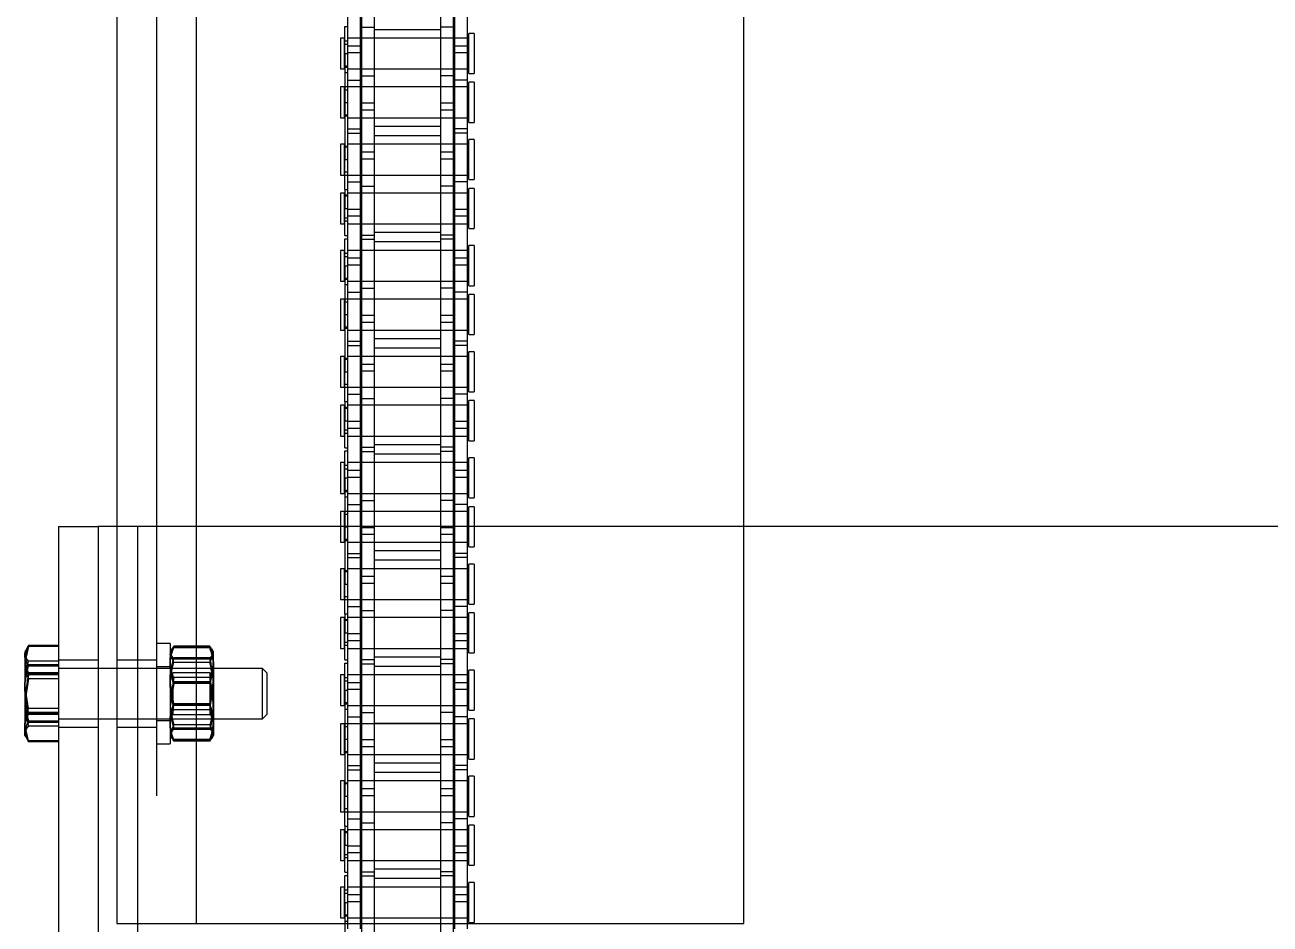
# Model space of a CAD drawing. Header units: metres. Extents: x 0 to 63075, y 0 to 44550.
# Drawn here: x 13883.7 to 14032.7, y 27749.5 to 27857.1 of the extents above; entities that cross this region are included whole.
import ezdxf

# ---------------------------------------------------------------- set-up
doc = ezdxf.new("R2010")
doc.units = ezdxf.units.M
doc.header["$LTSCALE"] = 75
doc.linetypes.add('HIDDEN2', pattern=[4.7625, 3.175, -1.5875])
for name, color, linetype in [('SDM', 7, 'Continuous'), ('SL4', 4, 'Continuous'), ('ST1', 7, 'HIDDEN2')]:
    doc.layers.add(name, color=color, linetype=linetype)

# ---------------------------------------------------------------- blocks, each defined once
blk = doc.blocks.new('A$Cb6dca9d5')
at = {"layer": 'SL4'}
for p, q in [((48.24, 2334.74), (48.24, 1009.76)), ((57.76, 1009.76), (57.76, 2334.74)), ((123.24, 1009.76), (123.24, 2334.74)), ((41.24, 1057.26), (46, 1057.26)), ((41.24, 1057.26), (41.24, 957.26)), ((46, 1057.26), (46, 957.26)), ((48.24, 1057.26), (46, 1057.26)), ((262.77, 1057.26), (123.24, 1057.26)), ((41.24, 1043.02), (37.68, 1043.02)), ((41.24, 1042.99), (37.68, 1042.99)), ((37.38, 1042.51), (37.24, 1042.26)), ((37.24, 1042.26), (37.24, 1042.02)), ((37.24, 1042.02), (37.24, 1038.32)), ((37.49, 1042.7), (37.38, 1042.51)), ((37.55, 1042.8), (37.49, 1042.7)), ((41.24, 1042.9), (37.68, 1042.9)), ((41.24, 1041.14), (37.68, 1041.14)), ((48.24, 1040.26), (46, 1040.26)), ((37.68, 1035.5), (37.24, 1038.32)), ((37.24, 1038.32), (37.24, 1033.56)), ((41.24, 1035.5), (37.68, 1035.5)), ((46, 1034.26), (48.24, 1034.26)), ((37.68, 1031.62), (37.24, 1033.56)), ((37.24, 1032.26), (37.24, 1033.56)), ((37.24, 1032.26), (37.38, 1032.01)), ((37.38, 1032.01), (37.49, 1031.83)), ((37.43, 1032.02), (37.68, 1031.62)), ((37.68, 1031.53), (37.64, 1031.68)), ((41.24, 1031.62), (37.68, 1031.62)), ((41.24, 1031.53), (37.68, 1031.53)), ((41.24, 1031.51), (37.68, 1031.51)), ((48.24, 1009.76), (57.76, 1009.76)), ((50.76, 1004.76), (50.76, 1009.76)), ((57.76, 1009.76), (123.24, 1009.76)), ((75.51, 1009.76), (75.51, 1004.81)), ((75.84, 1009.76), (75.84, 1009.1)), ((77.36, 1009.76), (77.36, 1009.1)), ((77.52, 1009.76), (77.52, 1006.36)), ((79.03, 1009.76), (79.03, 1006.36)), ((86.96, 1009.76), (86.96, 1006.36)), ((88.49, 1009.76), (88.49, 1006.36)), ((88.64, 1009.76), (88.64, 1009.1)), ((90.16, 1009.76), (90.16, 1009.1))]:
    blk.add_line(p, q, dxfattribs=at)
for points, knots in [([(37.24, 1042.02), (37.29, 1042.26), (37.37, 1042.56), (37.63, 1042.84), (37.68, 1042.9)], [0, 0, 0, 0, 0.788999, 1, 1, 1, 1]), ([(37.68, 1041.14), (37.5, 1041.37), (37.26, 1041.66), (37.24, 1041.96), (37.24, 1042.02)], [0, 0, 0, 0, 0.768151, 1, 1, 1, 1]), ([(37.24, 1038.32), (37.24, 1038.39), (37.24, 1039.34), (37.47, 1040.28), (37.68, 1041.14)], [0, 0, 0, 0, 0.0702006, 1, 1, 1, 1]), ([(37.24, 1033.56), (37.24, 1033.61), (37.24, 1034.26), (37.47, 1034.9), (37.68, 1035.5)], [0, 0, 0, 0, 0.070201, 1, 1, 1, 1])]:
    blk.add_open_spline(points, degree=3, knots=knots, dxfattribs=at)
at = {"layer": 'ST1'}
for p, q in [((53, 2334.74), (53, 1009.76)), ((57.76, 1009.76), (57.76, 2334.74)), ((77.52, 1123.4), (77.52, 1117.05)), ((79.03, 1123.4), (79.03, 1117.05)), ((86.96, 1123.4), (86.96, 1117.05)), ((88.49, 1123.4), (88.49, 1117.05)), ((75.84, 1119.8), (75.84, 1110.7)), ((77.36, 1119.8), (77.36, 1110.7)), ((88.64, 1119.8), (88.64, 1110.7)), ((90.16, 1119.8), (90.16, 1110.7)), ((75.51, 1117.11), (75.84, 1117.11)), ((75.51, 1113.88), (75.51, 1117.11)), ((77.52, 1117.05), (79.03, 1117.05)), ((77.52, 1117.05), (77.52, 1107.96)), ((79.03, 1116.77), (86.96, 1116.77)), ((79.03, 1117.05), (79.03, 1107.96)), ((88.49, 1117.05), (86.96, 1117.05)), ((86.96, 1117.05), (86.96, 1107.96)), ((88.49, 1117.05), (88.49, 1107.96)), ((90.34, 1111.48), (90.34, 1116.28)), ((91, 1116.28), (90.34, 1116.28)), ((91, 1116.28), (91, 1111.48)), ((75, 1115.72), (75, 1112.03)), ((75.47, 1115.72), (75, 1115.72)), ((75.47, 1112.03), (75.47, 1115.72)), ((75.84, 1115.35), (75.47, 1115.35)), ((75.51, 1114.98), (75.84, 1114.98)), ((77.36, 1115.72), (75.84, 1115.72)), ((90.34, 1115.72), (75.84, 1115.72)), ((75.84, 1114.81), (77.36, 1114.81)), ((79.03, 1115.72), (77.52, 1115.72)), ((86.96, 1115.72), (79.03, 1115.72)), ((88.49, 1115.72), (86.96, 1115.72)), ((90.16, 1115.72), (88.64, 1115.72)), ((88.64, 1114.81), (90.16, 1114.81)), ((75.51, 1113.88), (75.84, 1113.88)), ((75.51, 1113.88), (75.51, 1101.18)), ((77.36, 1113.95), (75.84, 1113.95)), ((90.16, 1113.95), (88.64, 1113.95)), ((75, 1112.03), (75.47, 1112.03)), ((75.47, 1112.4), (75.84, 1112.4)), ((75.51, 1112.26), (75.84, 1112.26)), ((75.84, 1111.58), (75.51, 1111.58)), ((75.84, 1112.03), (77.36, 1112.03)), ((75.84, 1112.03), (90.34, 1112.03)), ((77.52, 1112.03), (79.03, 1112.03)), ((79.03, 1112.03), (86.96, 1112.03)), ((86.96, 1111.99), (79.03, 1111.99)), ((86.96, 1112.03), (88.49, 1112.03)), ((88.64, 1112.03), (90.16, 1112.03)), ((90.34, 1111.48), (91, 1111.48)), ((75.84, 1110.7), (77.36, 1110.7)), ((75.84, 1110.7), (75.84, 1104.35)), ((77.36, 1110.7), (77.36, 1104.35)), ((77.52, 1111.2), (79.03, 1111.2)), ((88.49, 1111.2), (86.96, 1111.2)), ((90.16, 1110.7), (88.64, 1110.7)), ((88.64, 1110.7), (88.64, 1104.35)), ((90.16, 1110.7), (90.16, 1104.35)), ((90.34, 1105.63), (90.34, 1110.43)), ((91, 1110.43), (90.34, 1110.43)), ((91, 1110.43), (91, 1105.63)), ((75, 1109.87), (75, 1106.18)), ((75.47, 1109.87), (75, 1109.87)), ((75.47, 1106.18), (75.47, 1109.87)), ((75.84, 1109.5), (75.47, 1109.5)), ((77.36, 1109.87), (75.51, 1109.87)), ((90.34, 1109.87), (75.84, 1109.87)), ((79.03, 1109.87), (77.52, 1109.87)), ((79.03, 1109.92), (86.96, 1109.92)), ((86.96, 1109.87), (79.03, 1109.87)), ((88.49, 1109.87), (86.96, 1109.87)), ((90.16, 1109.87), (88.64, 1109.87)), ((75.51, 1108.03), (75.84, 1108.03)), ((77.52, 1107.96), (77.52, 1107.1)), ((77.52, 1107.96), (79.03, 1107.96)), ((77.52, 1107.1), (77.52, 1098)), ((79.03, 1107.1), (77.52, 1107.1)), ((79.03, 1107.96), (79.03, 1107.1)), ((79.03, 1107.1), (79.03, 1098)), ((86.96, 1107.96), (86.96, 1107.1)), ((86.96, 1107.96), (88.49, 1107.96)), ((86.96, 1107.1), (86.96, 1098)), ((88.49, 1107.1), (86.96, 1107.1)), ((88.49, 1107.96), (88.49, 1107.1)), ((88.49, 1107.1), (88.49, 1098)), ((75, 1106.18), (75.47, 1106.18)), ((75.47, 1106.55), (75.84, 1106.55)), ((75.51, 1106.41), (75.84, 1106.41)), ((75.84, 1106.18), (77.36, 1106.18)), ((75.84, 1106.18), (90.34, 1106.18)), ((77.52, 1106.18), (79.03, 1106.18)), ((79.03, 1106.18), (86.96, 1106.18)), ((86.96, 1106.18), (88.49, 1106.18)), ((88.64, 1106.18), (90.16, 1106.18)), ((90.34, 1105.63), (91, 1105.63)), ((75.84, 1104.85), (77.36, 1104.85)), ((75.84, 1104.35), (77.36, 1104.35)), ((75.84, 1104.35), (75.84, 1095.26)), ((77.36, 1104.35), (77.36, 1095.26)), ((86.96, 1105.14), (79.03, 1105.14)), ((79.03, 1104.07), (86.96, 1104.07)), ((90.16, 1104.85), (88.64, 1104.85)), ((90.16, 1104.35), (88.64, 1104.35)), ((88.64, 1104.35), (88.64, 1095.26)), ((90.16, 1104.35), (90.16, 1095.26)), ((75, 1103.02), (75, 1099.33)), ((75.47, 1103.02), (75, 1103.02)), ((75.47, 1099.33), (75.47, 1103.02)), ((75.84, 1102.65), (75.47, 1102.65)), ((75.51, 1102.8), (75.84, 1102.8)), ((77.36, 1103.02), (75.84, 1103.02)), ((90.34, 1103.02), (75.84, 1103.02)), ((79.03, 1103.02), (77.52, 1103.02)), ((86.96, 1103.02), (79.03, 1103.02)), ((88.49, 1103.02), (86.96, 1103.02)), ((90.16, 1103.02), (88.64, 1103.02)), ((90.34, 1098.78), (90.34, 1103.58)), ((91, 1103.58), (90.34, 1103.58)), ((91, 1103.58), (91, 1098.78)), ((75.51, 1101.18), (75.84, 1101.18)), ((75.51, 1097.62), (75.51, 1101.18)), ((77.52, 1102.11), (79.03, 1102.11)), ((79.03, 1101.25), (77.52, 1101.25)), ((86.96, 1102.11), (88.49, 1102.11)), ((88.49, 1101.25), (86.96, 1101.25)), ((75.47, 1099.7), (75.84, 1099.7)), ((75, 1099.33), (75.47, 1099.33)), ((75.51, 1099.33), (77.36, 1099.33)), ((75.84, 1099.33), (90.34, 1099.33)), ((75.84, 1098.5), (77.36, 1098.5)), ((77.52, 1099.33), (79.03, 1099.33)), ((79.03, 1099.33), (86.96, 1099.33)), ((86.96, 1099.29), (79.03, 1099.29)), ((86.96, 1099.33), (88.49, 1099.33)), ((88.64, 1099.33), (90.16, 1099.33)), ((90.16, 1098.5), (88.64, 1098.5)), ((90.34, 1098.78), (91, 1098.78)), ((75, 1097.17), (75, 1093.48)), ((75.47, 1097.17), (75, 1097.17)), ((75.47, 1093.48), (75.47, 1097.17)), ((75.84, 1096.8), (75.47, 1096.8)), ((75.51, 1097.62), (75.51, 1095.33)), ((75.51, 1097.62), (75.84, 1097.62)), ((75.51, 1096.95), (75.84, 1096.95)), ((77.36, 1097.17), (75.84, 1097.17)), ((90.34, 1097.17), (75.84, 1097.17)), ((77.52, 1098), (79.03, 1098)), ((77.52, 1098), (77.52, 1091.65)), ((79.03, 1097.17), (77.52, 1097.17)), ((79.03, 1097.22), (86.96, 1097.22)), ((86.96, 1097.17), (79.03, 1097.17)), ((79.03, 1098), (79.03, 1091.65)), ((88.49, 1098), (86.96, 1098)), ((86.96, 1098), (86.96, 1091.65)), ((88.49, 1097.17), (86.96, 1097.17)), ((88.49, 1098), (88.49, 1091.65)), ((90.16, 1097.17), (88.64, 1097.17)), ((90.34, 1092.93), (90.34, 1097.73)), ((91, 1097.73), (90.34, 1097.73)), ((91, 1097.73), (91, 1092.93)), ((75.51, 1095.33), (75.84, 1095.33)), ((75.51, 1092.1), (75.51, 1095.33)), ((75.84, 1095.26), (75.84, 1094.4)), ((75.84, 1095.26), (77.36, 1095.26)), ((77.36, 1095.26), (77.36, 1094.4)), ((88.64, 1095.26), (88.64, 1094.4)), ((88.64, 1095.26), (90.16, 1095.26)), ((90.16, 1095.26), (90.16, 1094.4)), ((75.47, 1093.85), (75.84, 1093.85)), ((75.51, 1094.22), (75.84, 1094.22)), ((75.84, 1094.4), (75.84, 1085.3)), ((77.36, 1094.4), (75.84, 1094.4)), ((77.36, 1094.4), (77.36, 1085.3)), ((88.64, 1094.4), (88.64, 1085.3)), ((90.16, 1094.4), (88.64, 1094.4)), ((90.16, 1094.4), (90.16, 1085.3)), ((75, 1093.48), (75.47, 1093.48)), ((75.51, 1092.1), (75.84, 1092.1)), ((75.84, 1093.48), (77.36, 1093.48)), ((75.84, 1093.48), (90.34, 1093.48)), ((77.52, 1093.48), (79.03, 1093.48)), ((77.52, 1092.15), (79.03, 1092.15)), ((79.03, 1093.48), (86.96, 1093.48)), ((86.96, 1092.44), (79.03, 1092.44)), ((86.96, 1093.48), (88.49, 1093.48)), ((88.49, 1092.15), (86.96, 1092.15)), ((88.64, 1093.48), (90.16, 1093.48)), ((90.34, 1092.93), (91, 1092.93)), ((75.51, 1091.71), (75.84, 1091.71)), ((75.51, 1088.48), (75.51, 1091.71)), ((77.52, 1091.65), (79.03, 1091.65)), ((77.52, 1091.65), (77.52, 1082.56)), ((79.03, 1091.37), (86.96, 1091.37)), ((79.03, 1091.65), (79.03, 1082.56)), ((88.49, 1091.65), (86.96, 1091.65)), ((86.96, 1091.65), (86.96, 1082.56)), ((88.49, 1091.65), (88.49, 1082.56)), ((90.34, 1086.08), (90.34, 1090.88)), ((91, 1090.88), (90.34, 1090.88)), ((91, 1090.88), (91, 1086.08)), ((75, 1090.32), (75, 1086.63)), ((75.47, 1090.32), (75, 1090.32)), ((75.47, 1086.63), (75.47, 1090.32)), ((75.84, 1089.95), (75.47, 1089.95)), ((75.51, 1089.58), (75.84, 1089.58)), ((77.36, 1090.32), (75.84, 1090.32)), ((90.34, 1090.32), (75.84, 1090.32)), ((75.84, 1089.41), (77.36, 1089.41)), ((79.03, 1090.32), (77.52, 1090.32)), ((86.96, 1090.32), (79.03, 1090.32)), ((88.49, 1090.32), (86.96, 1090.32)), ((90.16, 1090.32), (88.64, 1090.32)), ((88.64, 1089.41), (90.16, 1089.41)), ((75.51, 1088.48), (75.84, 1088.48)), ((75.51, 1088.48), (75.51, 1075.78)), ((77.36, 1088.55), (75.84, 1088.55)), ((90.16, 1088.55), (88.64, 1088.55)), ((75, 1086.63), (75.47, 1086.63)), ((75.47, 1087), (75.84, 1087)), ((75.51, 1086.86), (75.84, 1086.86)), ((75.84, 1086.18), (75.51, 1086.18)), ((75.84, 1086.63), (77.36, 1086.63)), ((75.84, 1086.63), (90.34, 1086.63)), ((77.52, 1086.63), (79.03, 1086.63)), ((79.03, 1086.63), (86.96, 1086.63)), ((86.96, 1086.59), (79.03, 1086.59)), ((86.96, 1086.63), (88.49, 1086.63)), ((88.64, 1086.63), (90.16, 1086.63)), ((75.84, 1085.3), (77.36, 1085.3)), ((75.84, 1085.3), (75.84, 1078.95)), ((77.36, 1085.3), (77.36, 1078.95)), ((77.52, 1085.8), (79.03, 1085.8)), ((88.49, 1085.8), (86.96, 1085.8)), ((90.16, 1085.3), (88.64, 1085.3)), ((88.64, 1085.3), (88.64, 1078.95)), ((90.16, 1085.3), (90.16, 1078.95)), ((90.34, 1086.08), (91, 1086.08)), ((90.34, 1080.23), (90.34, 1085.03)), ((91, 1085.03), (90.34, 1085.03)), ((91, 1085.03), (91, 1080.23)), ((75, 1084.47), (75, 1080.78)), ((75.47, 1084.47), (75, 1084.47)), ((75.47, 1080.78), (75.47, 1084.47)), ((75.84, 1084.1), (75.47, 1084.1)), ((77.36, 1084.47), (75.51, 1084.47)), ((90.34, 1084.47), (75.84, 1084.47)), ((79.03, 1084.47), (77.52, 1084.47)), ((79.03, 1084.52), (86.96, 1084.52)), ((86.96, 1084.47), (79.03, 1084.47)), ((88.49, 1084.47), (86.96, 1084.47)), ((90.16, 1084.47), (88.64, 1084.47)), ((75.51, 1082.63), (75.84, 1082.63)), ((77.52, 1082.56), (77.52, 1081.7)), ((77.52, 1082.56), (79.03, 1082.56)), ((77.52, 1081.7), (77.52, 1072.6)), ((79.03, 1081.7), (77.52, 1081.7)), ((79.03, 1082.56), (79.03, 1081.7)), ((79.03, 1081.7), (79.03, 1072.6)), ((86.96, 1082.56), (86.96, 1081.7)), ((86.96, 1082.56), (88.49, 1082.56)), ((86.96, 1081.7), (86.96, 1072.6)), ((88.49, 1081.7), (86.96, 1081.7)), ((88.49, 1082.56), (88.49, 1081.7)), ((88.49, 1081.7), (88.49, 1072.6)), ((75, 1080.78), (75.47, 1080.78)), ((75.47, 1081.15), (75.84, 1081.15)), ((75.51, 1081.01), (75.84, 1081.01)), ((75.84, 1080.78), (77.36, 1080.78)), ((75.84, 1080.78), (90.34, 1080.78)), ((77.52, 1080.78), (79.03, 1080.78)), ((79.03, 1080.78), (86.96, 1080.78)), ((86.96, 1080.78), (88.49, 1080.78)), ((88.64, 1080.78), (90.16, 1080.78)), ((90.34, 1080.23), (91, 1080.23)), ((75.84, 1079.45), (77.36, 1079.45)), ((75.84, 1078.95), (77.36, 1078.95)), ((75.84, 1078.95), (75.84, 1069.86)), ((77.36, 1078.95), (77.36, 1069.86)), ((86.96, 1079.74), (79.03, 1079.74)), ((90.16, 1079.45), (88.64, 1079.45)), ((90.16, 1078.95), (88.64, 1078.95)), ((88.64, 1078.95), (88.64, 1069.86)), ((90.16, 1078.95), (90.16, 1069.86)), ((75, 1077.62), (75, 1073.93)), ((75.47, 1077.62), (75, 1077.62)), ((75.47, 1073.93), (75.47, 1077.62)), ((75.84, 1077.25), (75.47, 1077.25)), ((75.51, 1077.4), (75.84, 1077.4)), ((77.36, 1077.62), (75.84, 1077.62)), ((90.34, 1077.62), (75.84, 1077.62)), ((79.03, 1077.62), (77.52, 1077.62)), ((79.03, 1078.67), (86.96, 1078.67)), ((86.96, 1077.62), (79.03, 1077.62)), ((88.49, 1077.62), (86.96, 1077.62)), ((90.16, 1077.62), (88.64, 1077.62)), ((90.34, 1073.38), (90.34, 1078.18)), ((91, 1078.18), (90.34, 1078.18)), ((91, 1078.18), (91, 1073.38)), ((75.51, 1075.78), (75.84, 1075.78)), ((75.51, 1072.22), (75.51, 1075.78)), ((77.52, 1076.71), (79.03, 1076.71)), ((79.03, 1075.85), (77.52, 1075.85)), ((86.96, 1076.71), (88.49, 1076.71)), ((88.49, 1075.85), (86.96, 1075.85)), ((75.47, 1074.3), (75.84, 1074.3)), ((75, 1073.93), (75.47, 1073.93)), ((75.51, 1073.93), (77.36, 1073.93)), ((75.84, 1073.93), (90.34, 1073.93)), ((75.84, 1073.1), (77.36, 1073.1)), ((77.52, 1073.93), (79.03, 1073.93)), ((79.03, 1073.93), (86.96, 1073.93)), ((86.96, 1073.89), (79.03, 1073.89)), ((86.96, 1073.93), (88.49, 1073.93)), ((88.64, 1073.93), (90.16, 1073.93)), ((90.16, 1073.1), (88.64, 1073.1)), ((90.34, 1073.38), (91, 1073.38)), ((75, 1071.77), (75, 1068.08)), ((75.47, 1071.77), (75, 1071.77)), ((75.47, 1068.08), (75.47, 1071.77)), ((75.84, 1071.4), (75.47, 1071.4)), ((75.51, 1072.22), (75.51, 1069.93)), ((75.51, 1072.22), (75.84, 1072.22)), ((75.51, 1071.55), (75.84, 1071.55)), ((77.36, 1071.77), (75.84, 1071.77)), ((90.34, 1071.77), (75.84, 1071.77)), ((77.52, 1072.6), (79.03, 1072.6)), ((77.52, 1072.6), (77.52, 1066.25)), ((79.03, 1071.77), (77.52, 1071.77)), ((79.03, 1071.82), (86.96, 1071.82)), ((86.96, 1071.77), (79.03, 1071.77)), ((79.03, 1072.6), (79.03, 1066.25)), ((88.49, 1072.6), (86.96, 1072.6)), ((86.96, 1072.6), (86.96, 1066.25)), ((88.49, 1071.77), (86.96, 1071.77)), ((88.49, 1072.6), (88.49, 1066.25)), ((90.16, 1071.77), (88.64, 1071.77)), ((90.34, 1067.53), (90.34, 1072.33)), ((91, 1072.33), (90.34, 1072.33)), ((91, 1072.33), (91, 1067.53)), ((75.51, 1069.93), (75.84, 1069.93)), ((75.51, 1066.7), (75.51, 1069.93)), ((75.84, 1069.86), (75.84, 1069)), ((75.84, 1069.86), (77.36, 1069.86)), ((77.36, 1069.86), (77.36, 1069)), ((88.64, 1069.86), (88.64, 1069)), ((88.64, 1069.86), (90.16, 1069.86)), ((90.16, 1069.86), (90.16, 1069)), ((75.47, 1068.45), (75.84, 1068.45)), ((75.51, 1068.82), (75.84, 1068.82)), ((75.84, 1069), (75.84, 1059.9)), ((77.36, 1069), (75.84, 1069)), ((77.36, 1069), (77.36, 1059.9)), ((88.64, 1069), (88.64, 1059.9)), ((90.16, 1069), (88.64, 1069)), ((90.16, 1069), (90.16, 1059.9)), ((75, 1068.08), (75.47, 1068.08)), ((75.84, 1068.08), (77.36, 1068.08)), ((75.84, 1068.08), (90.34, 1068.08)), ((77.52, 1068.08), (79.03, 1068.08)), ((79.03, 1068.08), (86.96, 1068.08)), ((86.96, 1067.04), (79.03, 1067.04)), ((86.96, 1068.08), (88.49, 1068.08)), ((88.64, 1068.08), (90.16, 1068.08)), ((90.34, 1067.53), (91, 1067.53)), ((75.51, 1066.7), (75.84, 1066.7)), ((75.51, 1066.31), (75.84, 1066.31)), ((75.51, 1063.08), (75.51, 1066.31)), ((77.52, 1066.75), (79.03, 1066.75)), ((77.52, 1066.25), (79.03, 1066.25)), ((77.52, 1066.25), (77.52, 1057.16)), ((79.03, 1065.97), (86.96, 1065.97)), ((79.03, 1066.25), (79.03, 1057.16)), ((88.49, 1066.75), (86.96, 1066.75)), ((88.49, 1066.25), (86.96, 1066.25)), ((86.96, 1066.25), (86.96, 1057.16)), ((88.49, 1066.25), (88.49, 1057.16)), ((90.34, 1060.68), (90.34, 1065.48)), ((91, 1065.48), (90.34, 1065.48)), ((91, 1065.48), (91, 1060.68)), ((75, 1064.92), (75, 1061.23)), ((75.47, 1064.92), (75, 1064.92)), ((75.47, 1061.23), (75.47, 1064.92)), ((75.84, 1064.55), (75.47, 1064.55)), ((75.51, 1064.18), (75.84, 1064.18)), ((77.36, 1064.92), (75.84, 1064.92)), ((90.34, 1064.92), (75.84, 1064.92)), ((75.84, 1064.01), (77.36, 1064.01)), ((79.03, 1064.92), (77.52, 1064.92)), ((86.96, 1064.92), (79.03, 1064.92)), ((88.49, 1064.92), (86.96, 1064.92)), ((90.16, 1064.92), (88.64, 1064.92)), ((88.64, 1064.01), (90.16, 1064.01)), ((75.51, 1063.08), (75.51, 1050.38)), ((75.51, 1063.08), (75.84, 1063.08)), ((77.36, 1063.15), (75.84, 1063.15)), ((90.16, 1063.15), (88.64, 1063.15)), ((75, 1061.23), (75.47, 1061.23)), ((75.47, 1061.6), (75.84, 1061.6)), ((75.51, 1061.46), (75.84, 1061.46)), ((75.84, 1061.23), (77.36, 1061.23)), ((75.84, 1061.23), (90.34, 1061.23)), ((77.52, 1061.23), (79.03, 1061.23)), ((79.03, 1061.23), (86.96, 1061.23)), ((86.96, 1061.19), (79.03, 1061.19)), ((86.96, 1061.23), (88.49, 1061.23)), ((88.64, 1061.23), (90.16, 1061.23)), ((75.84, 1060.78), (75.51, 1060.78)), ((75.84, 1059.9), (77.36, 1059.9)), ((75.84, 1059.9), (75.84, 1053.55)), ((77.36, 1059.9), (77.36, 1053.55)), ((77.52, 1060.4), (79.03, 1060.4)), ((88.49, 1060.4), (86.96, 1060.4)), ((90.16, 1059.9), (88.64, 1059.9)), ((88.64, 1059.9), (88.64, 1053.55)), ((90.16, 1059.9), (90.16, 1053.55)), ((90.34, 1060.68), (91, 1060.68)), ((90.34, 1054.83), (90.34, 1059.63)), ((91, 1059.63), (90.34, 1059.63)), ((91, 1059.63), (91, 1054.83)), ((75, 1059.07), (75, 1055.38)), ((75.47, 1059.07), (75, 1059.07)), ((75.47, 1055.38), (75.47, 1059.07)), ((75.84, 1058.7), (75.47, 1058.7)), ((77.36, 1059.07), (75.51, 1059.07)), ((90.34, 1059.07), (75.84, 1059.07)), ((79.03, 1059.07), (77.52, 1059.07)), ((79.03, 1059.12), (86.96, 1059.12)), ((86.96, 1059.07), (79.03, 1059.07)), ((88.49, 1059.07), (86.96, 1059.07)), ((90.16, 1059.07), (88.64, 1059.07)), ((50.76, 1057.26), (48.24, 1057.26)), ((50.76, 957.26), (50.76, 1057.26)), ((123.24, 1057.26), (50.76, 1057.26)), ((50.76, 1009.76), (50.76, 1057.26)), ((75.51, 1057.23), (75.84, 1057.23)), ((77.52, 1057.16), (77.52, 1056.3)), ((77.52, 1057.16), (79.03, 1057.16)), ((79.03, 1057.16), (79.03, 1056.3)), ((86.96, 1057.16), (86.96, 1056.3)), ((86.96, 1057.16), (88.49, 1057.16)), ((88.49, 1057.16), (88.49, 1056.3)), ((75, 1055.38), (75.47, 1055.38)), ((75.47, 1055.75), (75.84, 1055.75)), ((75.51, 1055.61), (75.84, 1055.61)), ((75.84, 1055.38), (77.36, 1055.38)), ((75.84, 1055.38), (90.34, 1055.38)), ((77.52, 1056.3), (77.52, 1047.2)), ((79.03, 1056.3), (77.52, 1056.3)), ((77.52, 1055.38), (79.03, 1055.38)), ((79.03, 1055.38), (86.96, 1055.38)), ((79.03, 1056.3), (79.03, 1047.2)), ((86.96, 1056.3), (86.96, 1047.2)), ((88.49, 1056.3), (86.96, 1056.3)), ((86.96, 1055.38), (88.49, 1055.38)), ((88.49, 1056.3), (88.49, 1047.2)), ((88.64, 1055.38), (90.16, 1055.38)), ((75.84, 1054.05), (77.36, 1054.05)), ((75.84, 1053.55), (77.36, 1053.55)), ((75.84, 1053.55), (75.84, 1044.46)), ((77.36, 1053.55), (77.36, 1044.46)), ((86.96, 1054.34), (79.03, 1054.34)), ((90.16, 1054.05), (88.64, 1054.05)), ((90.16, 1053.55), (88.64, 1053.55)), ((88.64, 1053.55), (88.64, 1044.46)), ((90.16, 1053.55), (90.16, 1044.46)), ((90.34, 1054.83), (91, 1054.83)), ((75, 1052.22), (75, 1048.53)), ((75.47, 1052.22), (75, 1052.22)), ((75.47, 1048.53), (75.47, 1052.22)), ((75.51, 1052), (75.84, 1052)), ((77.36, 1052.22), (75.84, 1052.22)), ((90.34, 1052.22), (75.84, 1052.22)), ((79.03, 1052.22), (77.52, 1052.22)), ((79.03, 1053.27), (86.96, 1053.27)), ((86.96, 1052.22), (79.03, 1052.22)), ((88.49, 1052.22), (86.96, 1052.22)), ((90.16, 1052.22), (88.64, 1052.22)), ((90.34, 1047.98), (90.34, 1052.78)), ((91, 1052.78), (90.34, 1052.78)), ((91, 1052.78), (91, 1047.98)), ((75.84, 1051.85), (75.47, 1051.85)), ((77.52, 1051.31), (79.03, 1051.31)), ((79.03, 1050.45), (77.52, 1050.45)), ((86.96, 1051.31), (88.49, 1051.31)), ((88.49, 1050.45), (86.96, 1050.45)), ((75.47, 1048.9), (75.84, 1048.9)), ((75.51, 1050.38), (75.84, 1050.38)), ((75.51, 1046.82), (75.51, 1050.38)), ((75, 1048.53), (75.47, 1048.53)), ((75.51, 1048.53), (77.36, 1048.53)), ((75.84, 1048.53), (90.34, 1048.53)), ((75.84, 1047.7), (77.36, 1047.7)), ((77.52, 1048.53), (79.03, 1048.53)), ((79.03, 1048.53), (86.96, 1048.53)), ((86.96, 1048.49), (79.03, 1048.49)), ((86.96, 1048.53), (88.49, 1048.53)), ((88.64, 1048.53), (90.16, 1048.53)), ((90.16, 1047.7), (88.64, 1047.7)), ((90.34, 1047.98), (91, 1047.98)), ((75, 1046.37), (75, 1042.68)), ((75.47, 1046.37), (75, 1046.37)), ((75.47, 1042.68), (75.47, 1046.37)), ((75.84, 1046), (75.47, 1046)), ((75.51, 1046.82), (75.51, 1044.53)), ((75.51, 1046.82), (75.84, 1046.82)), ((75.51, 1046.15), (75.84, 1046.15)), ((77.36, 1046.37), (75.84, 1046.37)), ((90.34, 1046.37), (75.84, 1046.37)), ((77.52, 1047.2), (79.03, 1047.2)), ((77.52, 1047.2), (77.52, 1040.85)), ((79.03, 1046.37), (77.52, 1046.37)), ((79.03, 1046.42), (86.96, 1046.42)), ((86.96, 1046.37), (79.03, 1046.37)), ((79.03, 1047.2), (79.03, 1040.85)), ((88.49, 1047.2), (86.96, 1047.2)), ((86.96, 1047.2), (86.96, 1040.85)), ((88.49, 1046.37), (86.96, 1046.37)), ((88.49, 1047.2), (88.49, 1040.85)), ((90.16, 1046.37), (88.64, 1046.37)), ((90.34, 1042.13), (90.34, 1046.93)), ((91, 1046.93), (90.34, 1046.93)), ((91, 1046.93), (91, 1042.13)), ((75.51, 1044.53), (75.84, 1044.53)), ((75.51, 1041.3), (75.51, 1044.53)), ((75.84, 1044.46), (75.84, 1043.6)), ((75.84, 1044.46), (77.36, 1044.46)), ((77.36, 1044.46), (77.36, 1043.6)), ((88.64, 1044.46), (88.64, 1043.6)), ((88.64, 1044.46), (90.16, 1044.46)), ((90.16, 1044.46), (90.16, 1043.6)), ((37.68, 1043.02), (37.24, 1041.38)), ((37.68, 1043.01), (37.24, 1041.35)), ((37.68, 1042.99), (37.24, 1041.26)), ((41.24, 1043.01), (37.68, 1043.01)), ((54.6, 1043.26), (53, 1043.26)), ((54.6, 1043.26), (54.6, 1042.98)), ((54.6, 1042.98), (54.6, 1031.26)), ((54.86, 1042.57), (55.04, 1042.94)), ((59.35, 1042.94), (55.04, 1042.94)), ((75.47, 1043.05), (75.84, 1043.05)), ((75.51, 1043.42), (75.84, 1043.42)), ((75.84, 1043.6), (75.84, 1034.5)), ((77.36, 1043.6), (75.84, 1043.6)), ((77.36, 1043.6), (77.36, 1034.5)), ((88.64, 1043.6), (88.64, 1034.5)), ((90.16, 1043.6), (88.64, 1043.6)), ((90.16, 1043.6), (90.16, 1034.5)), ((37.68, 1042.9), (37.24, 1040.96)), ((54.8, 1042.61), (54.6, 1042.26)), ((55.04, 1041.39), (54.6, 1042.11)), ((55.04, 1041), (54.6, 1041.97)), ((59.35, 1042.82), (55.04, 1042.82)), ((59.35, 1042.77), (55.04, 1042.77)), ((59.35, 1042.75), (55.04, 1042.75)), ((59.35, 1041.55), (55.04, 1041.55)), ((59.35, 1041.51), (55.04, 1041.51)), ((59.35, 1041.39), (59.8, 1042.11)), ((59.35, 1041), (59.8, 1041.97)), ((59.8, 1042.26), (59.6, 1042.61)), ((59.8, 1041.08), (59.8, 1042.26)), ((75, 1042.68), (75.47, 1042.68)), ((75.84, 1042.68), (77.36, 1042.68)), ((75.84, 1042.68), (90.34, 1042.68)), ((77.52, 1042.68), (79.03, 1042.68)), ((79.03, 1042.68), (86.96, 1042.68)), ((86.96, 1041.64), (79.03, 1041.64)), ((86.96, 1042.68), (88.49, 1042.68)), ((88.64, 1042.68), (90.16, 1042.68)), ((90.34, 1042.13), (91, 1042.13)), ((41.24, 1040.73), (37.68, 1040.73)), ((41.24, 1040.58), (37.68, 1040.58)), ((41.24, 1040.54), (37.68, 1040.54)), ((46, 1041.26), (41.24, 1041.26)), ((46, 1040.26), (41.24, 1040.26)), ((53, 1041.26), (48.24, 1041.26)), ((65.68, 1040.26), (48.24, 1040.26)), ((54.6, 1040.46), (53, 1040.46)), ((59.35, 1041.39), (55.04, 1041.39)), ((59.35, 1041), (55.04, 1041)), ((59.77, 1039.55), (59.77, 1040.26)), ((59.8, 1040.26), (59.77, 1040.26)), ((59.8, 1041.08), (59.8, 1036.37)), ((65.68, 1034.26), (65.68, 1040.26)), ((66.24, 1039.71), (65.68, 1040.26)), ((75.51, 1041.3), (75.84, 1041.3)), ((75.51, 1040.91), (75.84, 1040.91)), ((75.51, 1037.68), (75.51, 1040.91)), ((77.52, 1041.35), (79.03, 1041.35)), ((77.52, 1040.85), (79.03, 1040.85)), ((77.52, 1040.85), (77.52, 1031.76)), ((79.03, 1040.57), (86.96, 1040.57)), ((79.03, 1040.85), (79.03, 1031.76)), ((88.49, 1041.35), (86.96, 1041.35)), ((88.49, 1040.85), (86.96, 1040.85)), ((86.96, 1040.85), (86.96, 1031.76)), ((88.49, 1040.85), (88.49, 1031.76)), ((90.34, 1035.28), (90.34, 1040.08)), ((91, 1040.08), (90.34, 1040.08)), ((91, 1040.08), (91, 1035.28)), ((37.68, 1039.74), (37.24, 1036.87)), ((37.68, 1039.69), (37.24, 1036.82)), ((37.68, 1039.53), (37.24, 1036.66)), ((37.68, 1039.02), (37.24, 1036.2)), ((41.24, 1039.74), (37.68, 1039.74)), ((41.24, 1039.69), (37.68, 1039.69)), ((41.24, 1039.53), (37.68, 1039.53)), ((41.24, 1039.02), (37.68, 1039.02)), ((55.04, 1039.21), (54.6, 1036.37)), ((55.04, 1036.06), (54.6, 1038.81)), ((55.04, 1036.01), (54.6, 1038.76)), ((55.04, 1038.69), (54.6, 1035.91)), ((55.04, 1035.83), (54.6, 1038.61)), ((55.04, 1038.52), (54.6, 1035.76)), ((55.04, 1038.46), (54.6, 1035.72)), ((54.95, 1039.17), (54.95, 1039.76)), ((59.42, 1039.76), (54.95, 1039.76)), ((54.95, 1039.17), (54.95, 1034.76)), ((59.35, 1039.21), (55.04, 1039.21)), ((59.35, 1038.69), (55.04, 1038.69)), ((59.35, 1038.52), (55.04, 1038.52)), ((59.35, 1038.46), (55.04, 1038.46)), ((59.35, 1039.21), (59.8, 1036.37)), ((59.35, 1036.06), (59.8, 1038.81)), ((59.35, 1036.01), (59.8, 1038.76)), ((59.35, 1038.69), (59.8, 1035.91)), ((59.35, 1035.83), (59.8, 1038.61)), ((59.35, 1038.52), (59.8, 1035.76)), ((59.35, 1038.46), (59.8, 1035.72)), ((59.42, 1034.76), (59.42, 1039.76)), ((59.77, 1034.26), (59.77, 1039.55)), ((66.24, 1034.82), (66.24, 1039.71)), ((75, 1039.52), (75, 1035.83)), ((75.47, 1039.52), (75, 1039.52)), ((75.47, 1035.83), (75.47, 1039.52)), ((75.84, 1039.15), (75.47, 1039.15)), ((75.51, 1038.78), (75.84, 1038.78)), ((77.36, 1039.52), (75.84, 1039.52)), ((90.34, 1039.52), (75.84, 1039.52)), ((75.84, 1038.61), (77.36, 1038.61)), ((79.03, 1039.52), (77.52, 1039.52)), ((86.96, 1039.52), (79.03, 1039.52)), ((88.49, 1039.52), (86.96, 1039.52)), ((90.16, 1039.52), (88.64, 1039.52)), ((88.64, 1038.61), (90.16, 1038.61)), ((37.68, 1034.99), (37.24, 1037.86)), ((37.68, 1034.83), (37.24, 1037.71)), ((37.68, 1034.78), (37.24, 1037.66)), ((55.04, 1035.31), (54.6, 1038.16)), ((59.35, 1035.31), (59.8, 1038.16)), ((75.51, 1037.68), (75.51, 1024.98)), ((75.51, 1037.68), (75.84, 1037.68)), ((77.36, 1037.75), (75.84, 1037.75)), ((90.16, 1037.75), (88.64, 1037.75)), ((59.35, 1036.06), (55.04, 1036.06)), ((59.35, 1036.01), (55.04, 1036.01)), ((59.35, 1035.83), (55.04, 1035.83)), ((59.8, 1036.37), (59.8, 1032.56)), ((75, 1035.83), (75.47, 1035.83)), ((75.47, 1036.2), (75.84, 1036.2)), ((75.51, 1036.06), (75.84, 1036.06)), ((75.84, 1035.83), (77.36, 1035.83)), ((75.84, 1035.83), (90.34, 1035.83)), ((77.52, 1035.83), (79.03, 1035.83)), ((79.03, 1035.83), (86.96, 1035.83)), ((86.96, 1035.79), (79.03, 1035.79)), ((86.96, 1035.83), (88.49, 1035.83)), ((88.64, 1035.83), (90.16, 1035.83)), ((41.24, 1034.99), (37.68, 1034.99)), ((41.24, 1034.83), (37.68, 1034.83)), ((41.24, 1034.78), (37.68, 1034.78)), ((41.24, 1034.26), (46, 1034.26)), ((48.24, 1034.26), (65.68, 1034.26)), ((53, 1034.06), (54.6, 1034.06)), ((54.6, 1034.26), (54.95, 1034.76)), ((54.95, 1034.76), (59.42, 1034.76)), ((59.35, 1035.31), (55.04, 1035.31)), ((59.42, 1034.76), (59.77, 1034.26)), ((59.77, 1034.26), (59.8, 1034.26)), ((65.68, 1034.26), (66.24, 1034.82)), ((75.84, 1035.38), (75.51, 1035.38)), ((75.84, 1034.5), (77.36, 1034.5)), ((75.84, 1034.5), (75.84, 1028.15)), ((77.36, 1034.5), (77.36, 1028.15)), ((77.52, 1035), (79.03, 1035)), ((88.49, 1035), (86.96, 1035)), ((90.16, 1034.5), (88.64, 1034.5)), ((88.64, 1034.5), (88.64, 1028.15)), ((90.16, 1034.5), (90.16, 1028.15)), ((90.34, 1035.28), (91, 1035.28)), ((90.34, 1029.43), (90.34, 1034.23)), ((91, 1034.23), (90.34, 1034.23)), ((91, 1034.23), (91, 1029.43)), ((37.64, 1031.68), (37.24, 1033.26)), ((37.68, 1031.51), (37.24, 1033.17)), ((37.68, 1031.51), (37.24, 1033.14)), ((41.24, 1033.99), (37.68, 1033.99)), ((41.24, 1033.94), (37.68, 1033.94)), ((41.24, 1033.8), (37.68, 1033.8)), ((41.24, 1033.38), (37.68, 1033.38)), ((41.24, 1033.26), (46, 1033.26)), ((48.24, 1033.26), (53, 1033.26)), ((55.04, 1033.53), (54.6, 1032.56)), ((55.04, 1033.13), (54.6, 1032.42)), ((59.35, 1033.53), (55.04, 1033.53)), ((59.35, 1033.13), (55.04, 1033.13)), ((59.35, 1033.01), (55.04, 1033.01)), ((59.35, 1032.97), (55.04, 1032.97)), ((59.35, 1033.53), (59.8, 1032.56)), ((59.35, 1033.13), (59.8, 1032.42)), ((59.8, 1032.56), (59.8, 1032.26)), ((75, 1033.67), (75, 1029.98)), ((75.47, 1033.67), (75, 1033.67)), ((75.47, 1029.98), (75.47, 1033.67)), ((75.84, 1033.3), (75.47, 1033.3)), ((77.36, 1033.67), (75.51, 1033.67)), ((90.34, 1033.67), (75.84, 1033.67)), ((79.03, 1033.67), (77.52, 1033.67)), ((79.03, 1033.72), (86.96, 1033.72)), ((86.96, 1033.67), (79.03, 1033.67)), ((88.49, 1033.67), (86.96, 1033.67)), ((90.16, 1033.67), (88.64, 1033.67)), ((37.49, 1031.83), (37.55, 1031.72)), ((37.53, 1031.84), (37.68, 1031.53)), ((37.58, 1031.74), (37.68, 1031.51)), ((41.24, 1031.51), (37.68, 1031.51)), ((53, 1031.26), (54.6, 1031.26)), ((54.6, 1032.26), (54.8, 1031.91)), ((54.86, 1031.95), (55.04, 1031.58)), ((59.35, 1031.77), (55.04, 1031.77)), ((59.35, 1031.75), (55.04, 1031.75)), ((59.35, 1031.7), (55.04, 1031.7)), ((59.35, 1031.58), (55.04, 1031.58)), ((59.6, 1031.91), (59.8, 1032.26)), ((75.51, 1031.83), (75.84, 1031.83)), ((77.52, 1031.76), (77.52, 1030.9)), ((77.52, 1031.76), (79.03, 1031.76)), ((79.03, 1031.76), (79.03, 1030.9)), ((86.96, 1031.76), (86.96, 1030.9)), ((86.96, 1031.76), (88.49, 1031.76)), ((88.49, 1031.76), (88.49, 1030.9)), ((75, 1029.98), (75.47, 1029.98)), ((75.47, 1030.35), (75.84, 1030.35)), ((75.51, 1030.21), (75.84, 1030.21)), ((75.84, 1029.98), (77.36, 1029.98)), ((75.84, 1029.98), (90.34, 1029.98)), ((77.52, 1030.9), (77.52, 1021.8)), ((79.03, 1030.9), (77.52, 1030.9)), ((77.52, 1029.98), (79.03, 1029.98)), ((79.03, 1029.98), (86.96, 1029.98)), ((79.03, 1030.9), (79.03, 1021.8)), ((86.96, 1030.9), (86.96, 1021.8)), ((88.49, 1030.9), (86.96, 1030.9)), ((86.96, 1029.98), (88.49, 1029.98)), ((88.49, 1030.9), (88.49, 1021.8)), ((88.64, 1029.98), (90.16, 1029.98)), ((75.84, 1028.65), (77.36, 1028.65)), ((75.84, 1028.15), (77.36, 1028.15)), ((75.84, 1028.15), (75.84, 1019.06)), ((77.36, 1028.15), (77.36, 1019.06)), ((86.96, 1028.94), (79.03, 1028.94)), ((90.16, 1028.65), (88.64, 1028.65)), ((90.16, 1028.15), (88.64, 1028.15)), ((88.64, 1028.15), (88.64, 1019.06)), ((90.16, 1028.15), (90.16, 1019.06)), ((90.34, 1029.43), (91, 1029.43)), ((75, 1026.82), (75, 1023.13)), ((75.47, 1026.82), (75, 1026.82)), ((75.47, 1023.13), (75.47, 1026.82)), ((75.51, 1026.6), (75.84, 1026.6)), ((77.36, 1026.82), (75.84, 1026.82)), ((90.34, 1026.82), (75.84, 1026.82)), ((79.03, 1026.82), (77.52, 1026.82)), ((79.03, 1027.87), (86.96, 1027.87)), ((86.96, 1026.82), (79.03, 1026.82)), ((88.49, 1026.82), (86.96, 1026.82)), ((90.16, 1026.82), (88.64, 1026.82)), ((90.34, 1022.58), (90.34, 1027.38)), ((91, 1027.38), (90.34, 1027.38)), ((91, 1027.38), (91, 1022.58)), ((75.84, 1026.45), (75.47, 1026.45)), ((77.52, 1025.91), (79.03, 1025.91)), ((86.96, 1025.91), (88.49, 1025.91)), ((75.51, 1024.98), (75.84, 1024.98)), ((75.51, 1021.42), (75.51, 1024.98)), ((79.03, 1025.05), (77.52, 1025.05)), ((88.49, 1025.05), (86.96, 1025.05)), ((75, 1023.13), (75.47, 1023.13)), ((75.47, 1023.5), (75.84, 1023.5)), ((75.51, 1023.13), (77.36, 1023.13)), ((75.84, 1023.13), (90.34, 1023.13)), ((75.84, 1022.3), (77.36, 1022.3)), ((77.52, 1023.13), (79.03, 1023.13)), ((79.03, 1023.13), (86.96, 1023.13)), ((86.96, 1023.09), (79.03, 1023.09)), ((86.96, 1023.13), (88.49, 1023.13)), ((88.64, 1023.13), (90.16, 1023.13)), ((90.16, 1022.3), (88.64, 1022.3)), ((90.34, 1022.58), (91, 1022.58)), ((75, 1020.97), (75, 1017.28)), ((75.47, 1020.97), (75, 1020.97)), ((75.47, 1017.28), (75.47, 1020.97)), ((75.84, 1020.6), (75.47, 1020.6)), ((75.51, 1021.42), (75.51, 1019.13)), ((75.51, 1021.42), (75.84, 1021.42)), ((75.51, 1020.75), (75.84, 1020.75)), ((77.36, 1020.97), (75.84, 1020.97)), ((90.34, 1020.97), (75.84, 1020.97)), ((77.52, 1021.8), (79.03, 1021.8)), ((77.52, 1021.8), (77.52, 1015.45)), ((79.03, 1020.97), (77.52, 1020.97)), ((79.03, 1021.02), (86.96, 1021.02)), ((86.96, 1020.97), (79.03, 1020.97)), ((79.03, 1021.8), (79.03, 1015.45)), ((88.49, 1021.8), (86.96, 1021.8)), ((86.96, 1021.8), (86.96, 1015.45)), ((88.49, 1020.97), (86.96, 1020.97)), ((88.49, 1021.8), (88.49, 1015.45)), ((90.16, 1020.97), (88.64, 1020.97)), ((90.34, 1016.73), (90.34, 1021.53)), ((91, 1021.53), (90.34, 1021.53)), ((91, 1021.53), (91, 1016.73)), ((75.51, 1019.13), (75.84, 1019.13)), ((75.51, 1015.9), (75.51, 1019.13)), ((75.47, 1017.65), (75.84, 1017.65)), ((75.51, 1018.02), (75.84, 1018.02)), ((75.84, 1019.06), (75.84, 1018.2)), ((75.84, 1019.06), (77.36, 1019.06)), ((75.84, 1018.2), (75.84, 1009.76)), ((77.36, 1018.2), (75.84, 1018.2)), ((77.36, 1019.06), (77.36, 1018.2)), ((77.36, 1018.2), (77.36, 1009.76)), ((88.64, 1019.06), (88.64, 1018.2)), ((88.64, 1019.06), (90.16, 1019.06)), ((88.64, 1018.2), (88.64, 1009.76)), ((90.16, 1018.2), (88.64, 1018.2)), ((90.16, 1019.06), (90.16, 1018.2)), ((90.16, 1018.2), (90.16, 1009.76)), ((75, 1017.28), (75.47, 1017.28)), ((75.84, 1017.28), (77.36, 1017.28)), ((75.84, 1017.28), (90.34, 1017.28)), ((77.52, 1017.28), (79.03, 1017.28)), ((79.03, 1017.28), (86.96, 1017.28)), ((86.96, 1016.24), (79.03, 1016.24)), ((86.96, 1017.28), (88.49, 1017.28)), ((88.64, 1017.28), (90.16, 1017.28)), ((90.34, 1016.73), (91, 1016.73)), ((75.51, 1015.9), (75.84, 1015.9)), ((75.51, 1015.51), (75.84, 1015.51)), ((75.51, 1012.28), (75.51, 1015.51)), ((77.52, 1015.95), (79.03, 1015.95)), ((77.52, 1015.45), (79.03, 1015.45)), ((77.52, 1015.45), (77.52, 1009.76)), ((79.03, 1015.17), (86.96, 1015.17)), ((79.03, 1015.45), (79.03, 1009.76)), ((88.49, 1015.95), (86.96, 1015.95)), ((88.49, 1015.45), (86.96, 1015.45)), ((86.96, 1015.45), (86.96, 1009.76)), ((88.49, 1015.45), (88.49, 1009.76)), ((90.34, 1009.88), (90.34, 1014.68)), ((91, 1014.68), (90.34, 1014.68)), ((91, 1014.68), (91, 1009.88)), ((75, 1014.12), (75, 1010.43)), ((75.47, 1014.12), (75, 1014.12)), ((75.47, 1010.43), (75.47, 1014.12)), ((75.84, 1013.75), (75.47, 1013.75)), ((75.51, 1013.38), (75.84, 1013.38)), ((77.36, 1014.12), (75.84, 1014.12)), ((90.34, 1014.12), (75.84, 1014.12)), ((75.84, 1013.21), (77.36, 1013.21)), ((79.03, 1014.12), (77.52, 1014.12)), ((86.96, 1014.12), (79.03, 1014.12)), ((88.49, 1014.12), (86.96, 1014.12)), ((90.16, 1014.12), (88.64, 1014.12)), ((88.64, 1013.21), (90.16, 1013.21)), ((75.51, 1012.28), (75.84, 1012.28)), ((75.51, 1012.28), (75.51, 1009.76)), ((77.36, 1012.35), (75.84, 1012.35)), ((90.16, 1012.35), (88.64, 1012.35)), ((75, 1010.43), (75.47, 1010.43)), ((75.47, 1010.8), (75.84, 1010.8)), ((75.51, 1010.66), (75.84, 1010.66)), ((75.84, 1010.43), (77.36, 1010.43)), ((75.84, 1010.43), (90.34, 1010.43)), ((77.52, 1010.43), (79.03, 1010.43)), ((79.03, 1010.43), (86.96, 1010.43)), ((86.96, 1010.39), (79.03, 1010.39)), ((86.96, 1010.43), (88.49, 1010.43)), ((88.64, 1010.43), (90.16, 1010.43)), ((75.84, 1009.98), (75.51, 1009.98)), ((90.34, 1009.88), (91, 1009.88))]:
    blk.add_line(p, q, dxfattribs=at)
for points, knots in [([(37.24, 1041.78), (37.29, 1042.11), (37.37, 1042.53), (37.63, 1042.93), (37.68, 1043.02)], [0, 0, 0, 0, 0.788999, 1, 1, 1, 1]), ([(37.24, 1041.86), (37.29, 1042.16), (37.37, 1042.55), (37.63, 1042.92), (37.68, 1042.99)], [0, 0, 0, 0, 0.788999, 1, 1, 1, 1]), ([(54.6, 1041.08), (54.6, 1041.25), (54.63, 1041.88), (54.87, 1042.49), (55.04, 1042.94)], [0, 0, 0, 0, 0.268634, 1, 1, 1, 1]), ([(59.8, 1041.08), (59.79, 1041.25), (59.77, 1041.88), (59.53, 1042.49), (59.35, 1042.94)], [0, 0, 0, 0, 0.268634, 1, 1, 1, 1]), ([(59.8, 1041.97), (59.8, 1041.99), (59.79, 1042.32), (59.56, 1042.64), (59.35, 1042.94)], [0, 0, 0, 0, 0.070201, 1, 1, 1, 1]), ([(37.24, 1041.8), (37.28, 1042.12), (37.33, 1042.45), (37.53, 1042.77), (37.53, 1042.77)], [0, 0, 0, 0, 0.993004, 1, 1, 1, 1]), ([(37.68, 1040.73), (37.5, 1041.01), (37.26, 1041.39), (37.24, 1041.77), (37.24, 1041.86)], [0, 0, 0, 0, 0.768151, 1, 1, 1, 1]), ([(37.68, 1040.58), (37.5, 1040.89), (37.26, 1041.29), (37.24, 1041.7), (37.24, 1041.8)], [0, 0, 0, 0, 0.768151, 1, 1, 1, 1]), ([(37.68, 1040.54), (37.5, 1040.85), (37.26, 1041.26), (37.24, 1041.68), (37.24, 1041.78)], [0, 0, 0, 0, 0.768151, 1, 1, 1, 1]), ([(54.6, 1040.76), (54.6, 1040.95), (54.63, 1041.64), (54.87, 1042.32), (55.04, 1042.82)], [0, 0, 0, 0, 0.268634, 1, 1, 1, 1]), ([(54.6, 1040.64), (54.6, 1040.84), (54.63, 1041.56), (54.87, 1042.26), (55.04, 1042.77)], [0, 0, 0, 0, 0.268634, 1, 1, 1, 1]), ([(54.6, 1040.61), (54.6, 1040.8), (54.63, 1041.53), (54.87, 1042.24), (55.04, 1042.75)], [0, 0, 0, 0, 0.268634, 1, 1, 1, 1]), ([(54.6, 1038.81), (54.6, 1038.87), (54.6, 1039.8), (54.83, 1040.71), (55.04, 1041.55)], [0, 0, 0, 0, 0.0702006, 1, 1, 1, 1]), ([(54.6, 1038.76), (54.6, 1038.83), (54.6, 1039.76), (54.83, 1040.67), (55.04, 1041.51)], [0, 0, 0, 0, 0.070201, 1, 1, 1, 1]), ([(59.8, 1040.76), (59.79, 1040.95), (59.77, 1041.64), (59.53, 1042.32), (59.35, 1042.82)], [0, 0, 0, 0, 0.268634, 1, 1, 1, 1]), ([(59.8, 1040.64), (59.79, 1040.84), (59.77, 1041.56), (59.53, 1042.26), (59.35, 1042.77)], [0, 0, 0, 0, 0.268634, 1, 1, 1, 1]), ([(59.8, 1040.61), (59.79, 1040.8), (59.77, 1041.53), (59.53, 1042.24), (59.35, 1042.75)], [0, 0, 0, 0, 0.268634, 1, 1, 1, 1]), ([(59.8, 1038.81), (59.8, 1038.87), (59.79, 1039.8), (59.56, 1040.71), (59.35, 1041.55)], [0, 0, 0, 0, 0.0702006, 1, 1, 1, 1]), ([(59.8, 1038.76), (59.8, 1038.83), (59.79, 1039.76), (59.56, 1040.67), (59.35, 1041.51)], [0, 0, 0, 0, 0.070201, 1, 1, 1, 1]), ([(59.8, 1042.11), (59.8, 1042.12), (59.8, 1042.23), (59.7, 1042.34), (59.62, 1042.42)], [0, 0, 0, 0, 0.158847, 1, 1, 1, 1]), ([(37.24, 1041.38), (37.24, 1041.34), (37.24, 1040.79), (37.47, 1040.25), (37.68, 1039.74)], [0, 0, 0, 0, 0.070201, 1, 1, 1, 1]), ([(37.24, 1041.35), (37.24, 1041.31), (37.24, 1040.75), (37.47, 1040.2), (37.68, 1039.69)], [0, 0, 0, 0, 0.070201, 1, 1, 1, 1]), ([(37.24, 1041.26), (37.24, 1041.22), (37.24, 1040.64), (37.47, 1040.06), (37.68, 1039.53)], [0, 0, 0, 0, 0.0702006, 1, 1, 1, 1]), ([(37.24, 1040.96), (37.24, 1040.92), (37.24, 1040.26), (37.47, 1039.62), (37.68, 1039.02)], [0, 0, 0, 0, 0.0702006, 1, 1, 1, 1]), ([(37.24, 1037.86), (37.24, 1037.93), (37.24, 1038.9), (37.47, 1039.84), (37.68, 1040.73)], [0, 0, 0, 0, 0.070201, 1, 1, 1, 1]), ([(37.24, 1037.71), (37.24, 1037.77), (37.24, 1038.75), (37.47, 1039.7), (37.68, 1040.58)], [0, 0, 0, 0, 0.070201, 1, 1, 1, 1]), ([(37.24, 1037.66), (37.24, 1037.73), (37.24, 1038.7), (37.47, 1039.65), (37.68, 1040.54)], [0, 0, 0, 0, 0.070201, 1, 1, 1, 1]), ([(54.6, 1038.61), (54.6, 1038.68), (54.6, 1039.62), (54.83, 1040.54), (55.04, 1041.39)], [0, 0, 0, 0, 0.070201, 1, 1, 1, 1]), ([(55.04, 1039.21), (54.98, 1039.37), (54.71, 1039.98), (54.65, 1040.61), (54.6, 1041.08)], [0, 0, 0, 0, 0.257551, 1, 1, 1, 1]), ([(54.6, 1038.16), (54.6, 1038.22), (54.6, 1039.18), (54.83, 1040.12), (55.04, 1041)], [0, 0, 0, 0, 0.070201, 1, 1, 1, 1]), ([(55.04, 1038.69), (54.98, 1038.87), (54.71, 1039.54), (54.65, 1040.24), (54.6, 1040.76)], [0, 0, 0, 0, 0.257551, 1, 1, 1, 1]), ([(55.04, 1038.52), (54.98, 1038.7), (54.71, 1039.39), (54.65, 1040.11), (54.6, 1040.64)], [0, 0, 0, 0, 0.257551, 1, 1, 1, 1]), ([(55.04, 1038.46), (54.98, 1038.64), (54.71, 1039.34), (54.65, 1040.07), (54.6, 1040.61)], [0, 0, 0, 0, 0.257551, 1, 1, 1, 1]), ([(59.8, 1038.61), (59.8, 1038.68), (59.79, 1039.62), (59.56, 1040.54), (59.35, 1041.39)], [0, 0, 0, 0, 0.070201, 1, 1, 1, 1]), ([(59.35, 1039.21), (59.42, 1039.37), (59.68, 1039.98), (59.75, 1040.61), (59.8, 1041.08)], [0, 0, 0, 0, 0.257551, 1, 1, 1, 1]), ([(59.8, 1038.16), (59.8, 1038.22), (59.79, 1039.18), (59.56, 1040.12), (59.35, 1041)], [0, 0, 0, 0, 0.070201, 1, 1, 1, 1]), ([(59.35, 1038.69), (59.42, 1038.87), (59.68, 1039.54), (59.75, 1040.24), (59.8, 1040.76)], [0, 0, 0, 0, 0.2575513, 1, 1, 1, 1]), ([(59.35, 1038.52), (59.42, 1038.7), (59.68, 1039.39), (59.75, 1040.11), (59.8, 1040.64)], [0, 0, 0, 0, 0.2575513, 1, 1, 1, 1]), ([(59.35, 1038.46), (59.42, 1038.64), (59.68, 1039.34), (59.75, 1040.07), (59.8, 1040.61)], [0, 0, 0, 0, 0.2575513, 1, 1, 1, 1]), ([(37.24, 1036.87), (37.24, 1036.8), (37.24, 1035.83), (37.47, 1034.87), (37.68, 1033.99)], [0, 0, 0, 0, 0.0702006, 1, 1, 1, 1]), ([(37.24, 1036.82), (37.24, 1036.75), (37.24, 1035.78), (37.47, 1034.83), (37.68, 1033.94)], [0, 0, 0, 0, 0.070201, 1, 1, 1, 1]), ([(37.24, 1036.66), (37.24, 1036.6), (37.24, 1035.63), (37.47, 1034.68), (37.68, 1033.8)], [0, 0, 0, 0, 0.070201, 1, 1, 1, 1]), ([(37.24, 1036.2), (37.24, 1036.14), (37.24, 1035.18), (37.47, 1034.25), (37.68, 1033.38)], [0, 0, 0, 0, 0.070201, 1, 1, 1, 1]), ([(54.6, 1036.37), (54.6, 1036.3), (54.6, 1035.34), (54.83, 1034.4), (55.04, 1033.53)], [0, 0, 0, 0, 0.070201, 1, 1, 1, 1]), ([(54.6, 1033.92), (54.6, 1034.11), (54.63, 1034.84), (54.87, 1035.54), (55.04, 1036.06)], [0, 0, 0, 0, 0.268634, 1, 1, 1, 1]), ([(54.6, 1033.88), (54.6, 1034.07), (54.63, 1034.79), (54.87, 1035.49), (55.04, 1036.01)], [0, 0, 0, 0, 0.2686336, 1, 1, 1, 1]), ([(54.6, 1035.91), (54.6, 1035.85), (54.6, 1034.91), (54.83, 1033.99), (55.04, 1033.13)], [0, 0, 0, 0, 0.070201, 1, 1, 1, 1]), ([(54.6, 1033.77), (54.6, 1033.96), (54.63, 1034.65), (54.87, 1035.33), (55.04, 1035.83)], [0, 0, 0, 0, 0.2686336, 1, 1, 1, 1]), ([(54.6, 1035.76), (54.6, 1035.7), (54.6, 1034.77), (54.83, 1033.86), (55.04, 1033.01)], [0, 0, 0, 0, 0.070201, 1, 1, 1, 1]), ([(54.6, 1035.72), (54.6, 1035.65), (54.6, 1034.73), (54.83, 1033.82), (55.04, 1032.97)], [0, 0, 0, 0, 0.0702006, 1, 1, 1, 1]), ([(59.8, 1036.37), (59.8, 1036.3), (59.79, 1035.34), (59.56, 1034.4), (59.35, 1033.53)], [0, 0, 0, 0, 0.070201, 1, 1, 1, 1]), ([(59.8, 1033.92), (59.79, 1034.11), (59.77, 1034.84), (59.53, 1035.54), (59.35, 1036.06)], [0, 0, 0, 0, 0.268634, 1, 1, 1, 1]), ([(59.8, 1033.88), (59.79, 1034.07), (59.77, 1034.79), (59.53, 1035.49), (59.35, 1036.01)], [0, 0, 0, 0, 0.2686336, 1, 1, 1, 1]), ([(59.8, 1035.91), (59.8, 1035.85), (59.79, 1034.91), (59.56, 1033.99), (59.35, 1033.13)], [0, 0, 0, 0, 0.070201, 1, 1, 1, 1]), ([(59.8, 1033.77), (59.79, 1033.96), (59.77, 1034.65), (59.53, 1035.33), (59.35, 1035.83)], [0, 0, 0, 0, 0.2686336, 1, 1, 1, 1]), ([(59.8, 1035.76), (59.8, 1035.7), (59.79, 1034.77), (59.56, 1033.86), (59.35, 1033.01)], [0, 0, 0, 0, 0.070201, 1, 1, 1, 1]), ([(59.8, 1035.72), (59.8, 1035.65), (59.79, 1034.73), (59.56, 1033.82), (59.35, 1032.97)], [0, 0, 0, 0, 0.0702006, 1, 1, 1, 1]), ([(37.24, 1033.26), (37.24, 1033.3), (37.24, 1033.89), (37.47, 1034.46), (37.68, 1034.99)], [0, 0, 0, 0, 0.070201, 1, 1, 1, 1]), ([(37.24, 1033.17), (37.24, 1033.21), (37.24, 1033.77), (37.47, 1034.32), (37.68, 1034.83)], [0, 0, 0, 0, 0.070201, 1, 1, 1, 1]), ([(37.24, 1033.14), (37.24, 1033.18), (37.24, 1033.74), (37.47, 1034.28), (37.68, 1034.78)], [0, 0, 0, 0, 0.070201, 1, 1, 1, 1]), ([(54.6, 1033.45), (54.6, 1033.62), (54.63, 1034.25), (54.87, 1034.87), (55.04, 1035.31)], [0, 0, 0, 0, 0.268634, 1, 1, 1, 1]), ([(59.8, 1033.45), (59.79, 1033.62), (59.77, 1034.25), (59.53, 1034.87), (59.35, 1035.31)], [0, 0, 0, 0, 0.268634, 1, 1, 1, 1]), ([(37.68, 1033.99), (37.63, 1033.9), (37.37, 1033.5), (37.29, 1033.08), (37.24, 1032.75)], [0, 0, 0, 0, 0.211001, 1, 1, 1, 1]), ([(37.68, 1033.94), (37.63, 1033.86), (37.37, 1033.46), (37.29, 1033.05), (37.24, 1032.73)], [0, 0, 0, 0, 0.211001, 1, 1, 1, 1]), ([(37.68, 1033.8), (37.63, 1033.72), (37.37, 1033.35), (37.29, 1032.97), (37.24, 1032.66)], [0, 0, 0, 0, 0.2110008, 1, 1, 1, 1]), ([(37.68, 1033.38), (37.63, 1033.32), (37.37, 1033.03), (37.29, 1032.74), (37.24, 1032.5)], [0, 0, 0, 0, 0.211001, 1, 1, 1, 1]), ([(37.24, 1032.75), (37.24, 1032.65), (37.24, 1032.42), (37.37, 1032.19), (37.44, 1032.06)], [0, 0, 0, 0, 0.42217, 1, 1, 1, 1]), ([(37.24, 1032.73), (37.24, 1032.63), (37.25, 1032.31), (37.44, 1031.99), (37.57, 1031.77)], [0, 0, 0, 0, 0.294345, 1, 1, 1, 1]), ([(37.24, 1032.66), (37.24, 1032.58), (37.24, 1032.4), (37.33, 1032.24), (37.38, 1032.16)], [0, 0, 0, 0, 0.52113, 1, 1, 1, 1]), ([(55.04, 1031.77), (54.98, 1031.95), (54.71, 1032.65), (54.65, 1033.38), (54.6, 1033.92)], [0, 0, 0, 0, 0.2575513, 1, 1, 1, 1]), ([(55.04, 1031.75), (54.98, 1031.93), (54.71, 1032.63), (54.65, 1033.35), (54.6, 1033.88)], [0, 0, 0, 0, 0.257551, 1, 1, 1, 1]), ([(55.04, 1031.7), (54.98, 1031.88), (54.71, 1032.55), (54.65, 1033.25), (54.6, 1033.77)], [0, 0, 0, 0, 0.2575513, 1, 1, 1, 1]), ([(55.04, 1031.58), (54.98, 1031.74), (54.71, 1032.35), (54.65, 1032.98), (54.6, 1033.45)], [0, 0, 0, 0, 0.257551, 1, 1, 1, 1]), ([(59.35, 1031.77), (59.42, 1031.95), (59.68, 1032.65), (59.75, 1033.38), (59.8, 1033.92)], [0, 0, 0, 0, 0.2575513, 1, 1, 1, 1]), ([(59.35, 1031.75), (59.42, 1031.93), (59.68, 1032.63), (59.75, 1033.35), (59.8, 1033.88)], [0, 0, 0, 0, 0.257551, 1, 1, 1, 1]), ([(59.35, 1031.7), (59.42, 1031.88), (59.68, 1032.55), (59.75, 1033.25), (59.8, 1033.77)], [0, 0, 0, 0, 0.2575513, 1, 1, 1, 1]), ([(59.35, 1031.58), (59.42, 1031.74), (59.68, 1032.35), (59.75, 1032.98), (59.8, 1033.45)], [0, 0, 0, 0, 0.257551, 1, 1, 1, 1]), ([(59.8, 1032.56), (59.8, 1032.53), (59.79, 1032.2), (59.56, 1031.88), (59.35, 1031.58)], [0, 0, 0, 0, 0.070201, 1, 1, 1, 1]), ([(37.24, 1032.5), (37.24, 1032.43), (37.24, 1032.27), (37.36, 1032.11), (37.43, 1032.02)], [0, 0, 0, 0, 0.429078, 1, 1, 1, 1]), ([(59.8, 1032.42), (59.8, 1032.4), (59.8, 1032.29), (59.7, 1032.19), (59.62, 1032.1)], [0, 0, 0, 0, 0.158847, 1, 1, 1, 1])]:
    blk.add_open_spline(points, degree=3, knots=knots, dxfattribs=at)

msp = doc.modelspace()

# ---------------------------------------------------------------- block references
at = {"layer": 'SDM'}
msp.add_blockref('A$Cb6dca9d5', (13846.47, 26739.77), dxfattribs=at)

doc.saveas('drawing.dxf')
